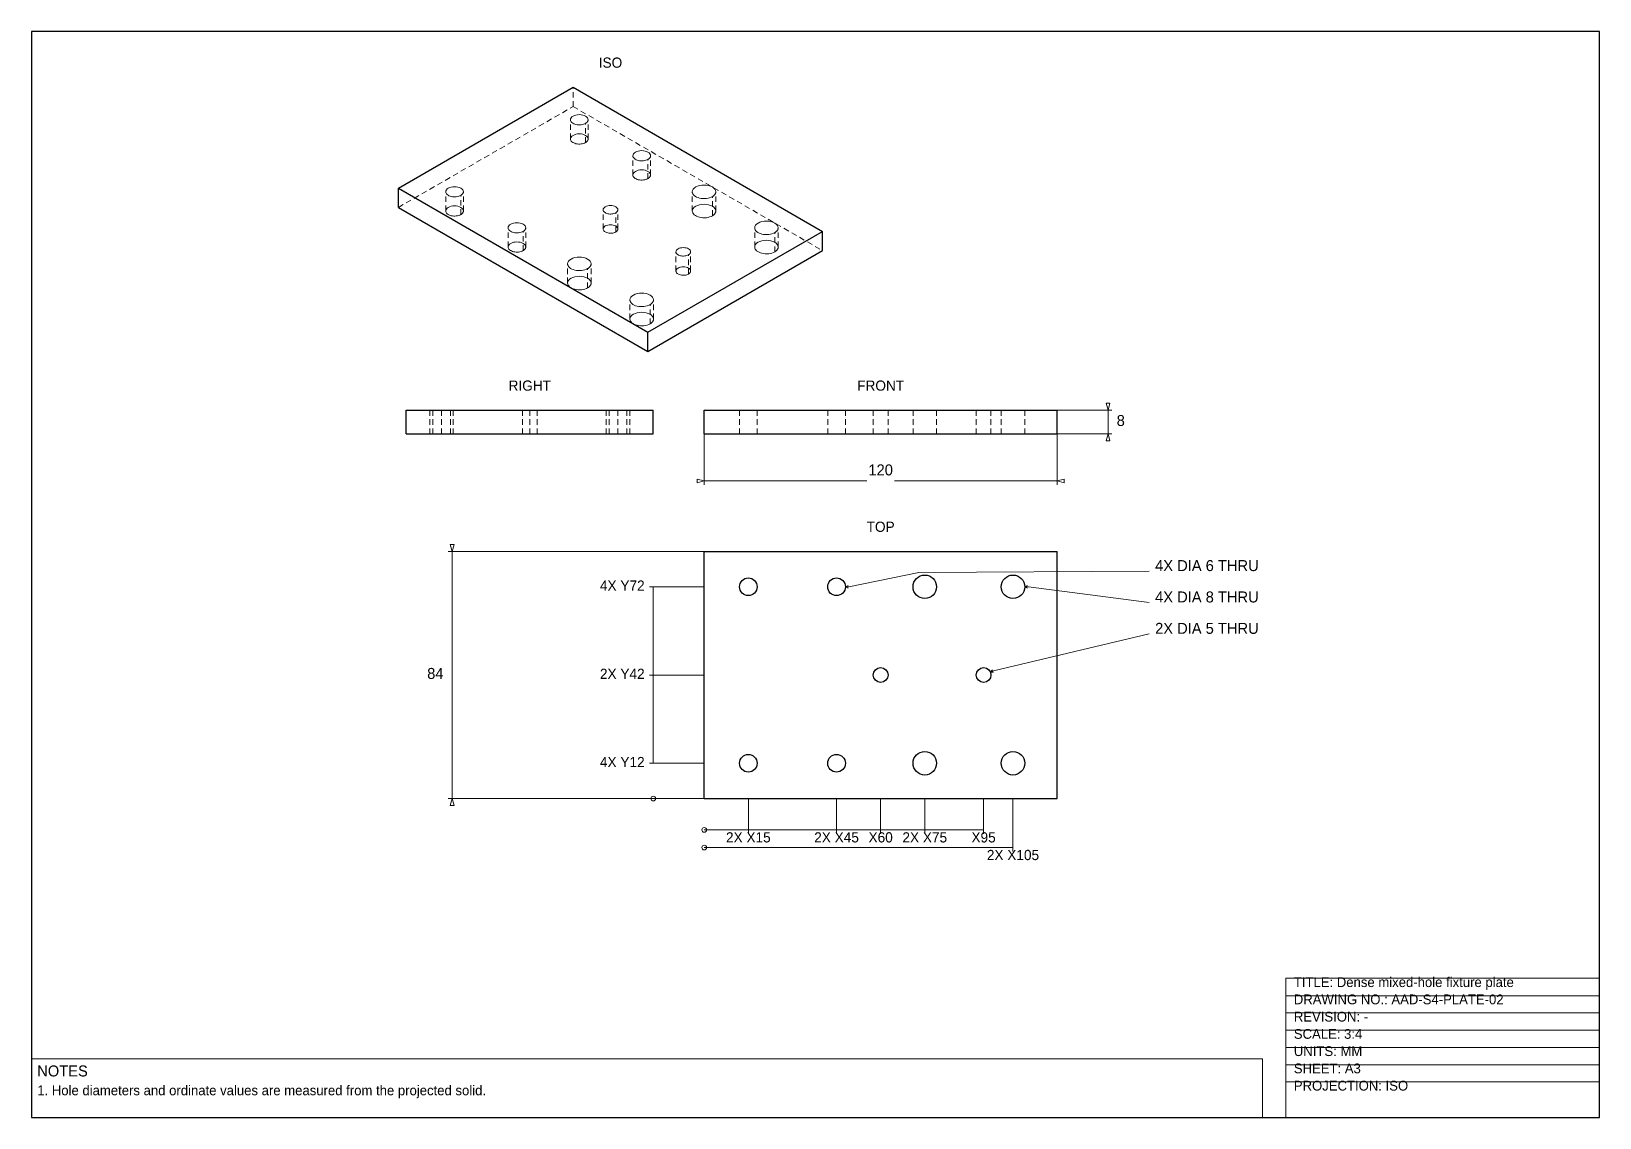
# Model space of a CAD drawing. Header units: millimetres. Extents: x 10 to 410, y 10 to 287.
import ezdxf
from ezdxf.enums import TextEntityAlignment as Align

# ---------------------------------------------------------------- set-up
doc = ezdxf.new("R2010")
doc.units = ezdxf.units.MM
doc.linetypes.add('AAD_HIDDEN', pattern=[2.3, 1.4, -0.9])
for name, color, linetype, lineweight in [('ANNOTATION', 7, 'Continuous', 18), ('BORDER', 7, 'Continuous', 18), ('DIMENSIONS', 7, 'Continuous', 18), ('HIDDEN', 8, 'Continuous', 18), ('SCHEDULE', 7, 'Continuous', 18), ('TITLE', 7, 'Continuous', 18), ('VISIBLE', 7, 'Continuous', 18)]:
    doc.layers.add(name, color=color, linetype=linetype, lineweight=lineweight)

msp = doc.modelspace()

# ---------------------------------------------------------------- linework, layer by layer
at = {"layer": 'BORDER', "lineweight": 30}
for p, q in [((410, 287), (10, 287)), ((10, 287), (10, 10)), ((410, 10), (410, 287)), ((10, 10), (410, 10))]:
    msp.add_line(p, q, dxfattribs=at)
at = {"layer": 'DIMENSIONS', "lineweight": 18}
for p, q in [((284.62, 190.37), (284.14, 192.17)), ((284.62, 190.37), (285.1, 192.17)), ((284.62, 184.37), (284.62, 190.37)), ((284.62, 184.37), (284.14, 182.57)), ((284.62, 184.37), (285.1, 182.57)), ((181.62, 172.37), (179.82, 172.85)), ((181.62, 172.37), (179.82, 171.89)), ((181.62, 172.37), (223.09, 172.37)), ((230.16, 172.37), (271.62, 172.37)), ((271.62, 172.37), (273.42, 172.85)), ((271.62, 172.37), (273.42, 171.89)), ((117.32, 154.37), (116.84, 156.17)), ((117.32, 154.37), (117.8, 156.17)), ((117.32, 91.37), (117.32, 154.37)), ((167.62, 145.37), (169.62, 145.37)), ((168.62, 100.37), (168.62, 145.37)), ((167.62, 122.87), (169.62, 122.87)), ((167.62, 100.37), (169.62, 100.37)), ((117.32, 91.37), (116.84, 89.57)), ((117.32, 91.37), (117.8, 89.57)), ((192.87, 82.37), (192.87, 84.37)), ((215.37, 82.37), (215.37, 84.37)), ((226.62, 82.37), (226.62, 84.37)), ((237.87, 82.37), (237.87, 84.37)), ((252.87, 82.37), (252.87, 84.37)), ((181.62, 83.37), (252.87, 83.37)), ((181.62, 78.87), (260.37, 78.87)), ((260.37, 77.87), (260.37, 79.87))]:
    msp.add_line(p, q, dxfattribs=at)
at = {"layer": 'DIMENSIONS', "lineweight": 13}
for p, q in [((285.1, 192.17), (284.14, 192.17)), ((271.62, 190.37), (285.62, 190.37)), ((181.62, 184.37), (181.62, 171.37)), ((271.62, 184.37), (271.62, 171.37)), ((271.62, 184.37), (285.62, 184.37)), ((284.14, 182.57), (285.1, 182.57)), ((179.82, 172.85), (179.82, 171.89)), ((273.42, 171.89), (273.42, 172.85)), ((117.8, 156.17), (116.84, 156.17)), ((181.62, 154.37), (116.32, 154.37)), ((218.53, 145.37), (236.37, 149)), ((236.37, 149), (295.12, 149.37)), ((181.62, 145.37), (167.62, 145.37)), ((217.62, 145.37), (218.35, 145.69)), ((217.62, 145.37), (218.53, 145.37)), ((217.62, 145.37), (218.35, 145.05)), ((263.37, 145.37), (264.11, 145.69)), ((263.37, 145.37), (264.3, 145.37)), ((263.37, 145.37), (264.11, 145.05)), ((264.3, 145.37), (295.12, 141.37)), ((255.44, 123.93), (295.12, 133.37)), ((254.6, 123.59), (255.15, 124.16)), ((181.62, 122.87), (167.62, 122.87)), ((254.6, 123.59), (255.44, 123.93)), ((254.6, 123.59), (255.39, 123.57)), ((181.62, 100.37), (167.62, 100.37)), ((181.62, 91.37), (116.32, 91.37)), ((116.84, 89.57), (117.8, 89.57)), ((192.87, 91.37), (192.87, 82.37)), ((215.37, 91.37), (215.37, 82.37)), ((226.62, 91.37), (226.62, 82.37)), ((237.87, 91.37), (237.87, 82.37)), ((252.87, 91.37), (252.87, 82.37)), ((260.37, 91.37), (260.37, 77.87))]:
    msp.add_line(p, q, dxfattribs=at)
at = {"layer": 'DIMENSIONS', "lineweight": 18}
for centre in [(168.62, 91.37), (181.62, 83.37), (181.62, 78.87)]:
    msp.add_circle(centre, 0.6, dxfattribs=at)
at = {"layer": 'HIDDEN', "linetype": 'AAD_HIDDEN', "lineweight": 18}
for p, q in [((148.17, 267.83), (148.17, 272.73)), ((103.62, 242.11), (148.17, 267.83)), ((147.51, 259.56), (147.51, 264.46)), ((148.17, 267.83), (211.81, 231.09)), ((152.01, 259.56), (152.01, 264.46)), ((151.35, 258.65), (151.35, 263.54)), ((163.42, 250.38), (163.42, 255.28)), ((167.26, 249.46), (167.26, 254.36)), ((167.92, 250.38), (167.92, 255.28)), ((115.69, 241.19), (115.69, 246.09)), ((119.53, 240.27), (119.53, 245.17)), ((120.19, 241.19), (120.19, 246.09)), ((178.58, 241.19), (178.58, 246.09)), ((183.7, 239.97), (183.7, 244.87)), ((184.58, 241.19), (184.58, 246.09)), ((155.84, 236.6), (155.84, 241.5)), ((159.04, 235.84), (159.04, 240.73)), ((159.59, 236.6), (159.59, 241.5)), ((131.6, 232.01), (131.6, 236.91)), ((136.1, 232.01), (136.1, 236.91)), ((194.49, 232.01), (194.49, 236.91)), ((200.49, 232.01), (200.49, 236.91)), ((135.44, 231.09), (135.44, 235.99)), ((199.61, 230.78), (199.61, 235.68)), ((174.4, 225.88), (174.4, 230.78)), ((177.6, 225.12), (177.6, 230.02)), ((178.15, 225.88), (178.15, 230.78)), ((146.76, 222.82), (146.76, 227.72)), ((151.88, 221.6), (151.88, 226.5)), ((152.76, 222.82), (152.76, 227.72)), ((162.67, 213.64), (162.67, 218.54)), ((167.79, 212.41), (167.79, 217.31)), ((168.67, 213.64), (168.67, 218.54)), ((111.62, 184.37), (111.62, 190.37)), ((111.62, 190.37), (114.62, 190.37)), ((117.62, 190.37), (111.62, 190.37)), ((112.37, 184.37), (112.37, 190.37)), ((112.37, 190.37), (114.62, 190.37)), ((116.87, 190.37), (112.37, 190.37)), ((114.62, 184.37), (114.62, 190.37)), ((114.62, 190.37), (116.87, 190.37)), ((114.62, 190.37), (117.62, 190.37)), ((116.87, 184.37), (116.87, 190.37)), ((117.62, 184.37), (117.62, 190.37)), ((135.25, 184.37), (135.25, 190.37)), ((135.25, 190.37), (137.12, 190.37)), ((139, 190.37), (135.25, 190.37)), ((137.12, 184.37), (137.12, 190.37)), ((137.12, 190.37), (139, 190.37)), ((139, 184.37), (139, 190.37)), ((156.62, 184.37), (156.62, 190.37)), ((156.62, 190.37), (159.62, 190.37)), ((162.62, 190.37), (156.62, 190.37)), ((157.37, 184.37), (157.37, 190.37)), ((157.37, 190.37), (159.62, 190.37)), ((161.87, 190.37), (157.37, 190.37)), ((159.62, 184.37), (159.62, 190.37)), ((159.62, 190.37), (161.87, 190.37)), ((159.62, 190.37), (162.62, 190.37)), ((161.87, 184.37), (161.87, 190.37)), ((162.62, 184.37), (162.62, 190.37)), ((190.62, 184.37), (190.62, 190.37)), ((195.12, 190.37), (190.62, 190.37)), ((195.12, 184.37), (195.12, 190.37)), ((213.12, 184.37), (213.12, 190.37)), ((217.62, 190.37), (213.12, 190.37)), ((217.62, 184.37), (217.62, 190.37)), ((224.75, 184.37), (224.75, 190.37)), ((228.5, 190.37), (224.75, 190.37)), ((228.5, 184.37), (228.5, 190.37)), ((234.87, 184.37), (234.87, 190.37)), ((240.87, 190.37), (234.87, 190.37)), ((240.87, 184.37), (240.87, 190.37)), ((251, 184.37), (251, 190.37)), ((254.75, 190.37), (251, 190.37)), ((254.75, 184.37), (254.75, 190.37)), ((257.37, 184.37), (257.37, 190.37)), ((263.37, 190.37), (257.37, 190.37)), ((263.37, 184.37), (263.37, 190.37)), ((111.62, 184.37), (114.62, 184.37)), ((117.62, 184.37), (111.62, 184.37)), ((112.37, 184.37), (114.62, 184.37)), ((116.87, 184.37), (112.37, 184.37)), ((114.62, 184.37), (116.87, 184.37)), ((114.62, 184.37), (117.62, 184.37)), ((135.25, 184.37), (137.12, 184.37)), ((139, 184.37), (135.25, 184.37)), ((137.12, 184.37), (139, 184.37)), ((156.62, 184.37), (159.62, 184.37)), ((162.62, 184.37), (156.62, 184.37)), ((157.37, 184.37), (159.62, 184.37)), ((161.87, 184.37), (157.37, 184.37)), ((159.62, 184.37), (161.87, 184.37)), ((159.62, 184.37), (162.62, 184.37)), ((195.12, 184.37), (190.62, 184.37)), ((217.62, 184.37), (213.12, 184.37)), ((228.5, 184.37), (224.75, 184.37)), ((240.87, 184.37), (234.87, 184.37)), ((254.75, 184.37), (251, 184.37)), ((263.37, 184.37), (257.37, 184.37))]:
    msp.add_line(p, q, dxfattribs=at)
at = {"layer": 'HIDDEN', "linetype": 'AAD_HIDDEN', "lineweight": 15}
for points in [[(152.01, 259.56), (151.97, 259.82), (151.84, 260.06), (151.63, 260.29), (151.35, 260.48), (151.01, 260.64), (150.62, 260.76), (150.2, 260.84), (149.76, 260.86), (149.32, 260.84), (148.9, 260.76), (148.51, 260.64), (148.17, 260.48), (147.89, 260.29), (147.68, 260.06), (147.55, 259.82), (147.51, 259.56)], [(147.51, 259.56), (147.53, 259.37), (147.61, 259.19), (147.72, 259.01), (147.89, 258.84), (148.09, 258.69), (148.33, 258.56), (148.6, 258.45), (148.9, 258.36), (149.21, 258.3), (149.54, 258.27), (149.87, 258.27), (150.2, 258.29), (150.52, 258.34), (150.82, 258.42), (151.1, 258.52), (151.35, 258.65)], [(151.35, 258.65), (151.43, 258.69), (151.5, 258.74), (151.57, 258.79), (151.63, 258.84), (151.69, 258.9), (151.74, 258.95), (151.79, 259.01), (151.84, 259.07), (151.88, 259.13), (151.91, 259.19), (151.94, 259.25), (151.97, 259.31), (151.98, 259.37), (152, 259.44), (152.01, 259.5), (152.01, 259.56)], [(167.92, 250.38), (167.88, 250.63), (167.75, 250.88), (167.54, 251.1), (167.26, 251.3), (166.92, 251.46), (166.53, 251.58), (166.11, 251.65), (165.67, 251.68), (165.23, 251.65), (164.81, 251.58), (164.42, 251.46), (164.08, 251.3), (163.8, 251.1), (163.59, 250.88), (163.46, 250.63), (163.42, 250.38)], [(163.42, 250.38), (163.44, 250.19), (163.52, 250), (163.63, 249.82), (163.8, 249.66), (164, 249.51), (164.24, 249.37), (164.51, 249.26), (164.81, 249.18), (165.12, 249.12), (165.45, 249.09), (165.78, 249.08), (166.11, 249.1), (166.43, 249.16), (166.73, 249.23), (167.01, 249.34), (167.26, 249.46)], [(167.26, 249.46), (167.34, 249.51), (167.41, 249.55), (167.48, 249.61), (167.54, 249.66), (167.6, 249.71), (167.65, 249.77), (167.7, 249.82), (167.75, 249.88), (167.79, 249.94), (167.82, 250), (167.85, 250.06), (167.88, 250.13), (167.89, 250.19), (167.91, 250.25), (167.92, 250.32), (167.92, 250.38)], [(120.19, 241.19), (120.15, 241.45), (120.02, 241.69), (119.81, 241.92), (119.53, 242.11), (119.19, 242.27), (118.8, 242.39), (118.38, 242.47), (117.94, 242.49), (117.5, 242.47), (117.08, 242.39), (116.69, 242.27), (116.35, 242.11), (116.07, 241.92), (115.86, 241.69), (115.73, 241.45), (115.69, 241.19)], [(115.69, 241.19), (115.71, 241), (115.79, 240.82), (115.91, 240.64), (116.07, 240.47), (116.27, 240.32), (116.51, 240.19), (116.78, 240.08), (117.08, 239.99), (117.39, 239.93), (117.72, 239.9), (118.05, 239.9), (118.38, 239.92), (118.7, 239.97), (119, 240.05), (119.28, 240.15), (119.53, 240.27)], [(119.53, 240.27), (119.61, 240.32), (119.68, 240.37), (119.75, 240.42), (119.81, 240.47), (119.87, 240.53), (119.92, 240.58), (119.97, 240.64), (120.02, 240.7), (120.06, 240.76), (120.09, 240.82), (120.12, 240.88), (120.15, 240.94), (120.16, 241), (120.18, 241.07), (120.19, 241.13), (120.19, 241.19)], [(184.58, 241.19), (184.52, 241.53), (184.35, 241.86), (184.07, 242.16), (183.7, 242.42), (183.25, 242.63), (182.73, 242.79), (182.16, 242.89), (181.58, 242.93), (180.99, 242.89), (180.43, 242.79), (179.91, 242.63), (179.46, 242.42), (179.08, 242.16), (178.81, 241.86), (178.64, 241.53), (178.58, 241.19)], [(178.58, 241.19), (178.61, 240.94), (178.71, 240.69), (178.87, 240.45), (179.08, 240.23), (179.36, 240.03), (179.68, 239.85), (180.04, 239.71), (180.43, 239.59), (180.85, 239.51), (181.28, 239.47), (181.73, 239.46), (182.16, 239.49), (182.59, 239.56), (182.99, 239.67), (183.37, 239.8), (183.7, 239.97)], [(183.7, 239.97), (183.8, 240.03), (183.9, 240.09), (183.99, 240.16), (184.07, 240.23), (184.15, 240.3), (184.22, 240.38), (184.29, 240.45), (184.35, 240.53), (184.4, 240.61), (184.45, 240.69), (184.49, 240.77), (184.52, 240.86), (184.55, 240.94), (184.56, 241.02), (184.58, 241.11), (184.58, 241.19)], [(159.59, 236.6), (159.55, 236.81), (159.45, 237.01), (159.27, 237.2), (159.04, 237.37), (158.76, 237.5), (158.43, 237.6), (158.08, 237.66), (157.71, 237.68), (157.35, 237.66), (157, 237.6), (156.67, 237.5), (156.39, 237.37), (156.15, 237.2), (155.98, 237.01), (155.87, 236.81), (155.84, 236.6)], [(155.84, 236.6), (155.86, 236.44), (155.92, 236.29), (156.02, 236.14), (156.15, 236), (156.32, 235.87), (156.52, 235.76), (156.75, 235.67), (157, 235.6), (157.26, 235.55), (157.53, 235.52), (157.81, 235.52), (158.08, 235.54), (158.35, 235.58), (158.6, 235.65), (158.83, 235.73), (159.04, 235.84)], [(159.04, 235.84), (159.1, 235.87), (159.16, 235.91), (159.22, 235.96), (159.27, 236), (159.32, 236.04), (159.37, 236.09), (159.41, 236.14), (159.45, 236.19), (159.48, 236.24), (159.51, 236.29), (159.53, 236.34), (159.55, 236.39), (159.57, 236.44), (159.58, 236.49), (159.59, 236.55), (159.59, 236.6)], [(136.1, 232.01), (136.06, 232.26), (135.93, 232.5), (135.72, 232.73), (135.44, 232.93), (135.1, 233.09), (134.71, 233.21), (134.29, 233.28), (133.85, 233.31), (133.41, 233.28), (132.99, 233.21), (132.6, 233.09), (132.26, 232.93), (131.98, 232.73), (131.77, 232.5), (131.64, 232.26), (131.6, 232.01)], [(131.6, 232.01), (131.62, 231.82), (131.7, 231.63), (131.82, 231.45), (131.98, 231.29), (132.18, 231.14), (132.42, 231), (132.69, 230.89), (132.99, 230.81), (133.3, 230.75), (133.63, 230.71), (133.96, 230.71), (134.29, 230.73), (134.61, 230.78), (134.91, 230.86), (135.19, 230.96), (135.44, 231.09)], [(135.44, 231.09), (135.52, 231.14), (135.59, 231.18), (135.66, 231.23), (135.72, 231.29), (135.78, 231.34), (135.83, 231.4), (135.88, 231.45), (135.93, 231.51), (135.97, 231.57), (136, 231.63), (136.03, 231.69), (136.06, 231.75), (136.07, 231.82), (136.09, 231.88), (136.1, 231.94), (136.1, 232.01)], [(200.49, 232.01), (200.43, 232.35), (200.26, 232.67), (199.98, 232.97), (199.61, 233.23), (199.16, 233.45), (198.64, 233.61), (198.07, 233.71), (197.49, 233.74), (196.9, 233.71), (196.34, 233.61), (195.82, 233.45), (195.37, 233.23), (194.99, 232.97), (194.72, 232.67), (194.55, 232.35), (194.49, 232.01)], [(194.49, 232.01), (194.52, 231.75), (194.62, 231.5), (194.78, 231.27), (194.99, 231.05), (195.27, 230.84), (195.59, 230.67), (195.95, 230.52), (196.34, 230.41), (196.76, 230.33), (197.19, 230.28), (197.64, 230.28), (198.07, 230.31), (198.5, 230.38), (198.9, 230.48), (199.28, 230.62), (199.61, 230.78)], [(199.61, 230.78), (199.71, 230.84), (199.81, 230.91), (199.9, 230.98), (199.98, 231.05), (200.06, 231.12), (200.13, 231.19), (200.2, 231.27), (200.26, 231.34), (200.31, 231.42), (200.36, 231.5), (200.4, 231.59), (200.43, 231.67), (200.46, 231.75), (200.47, 231.84), (200.49, 231.92), (200.49, 232.01)], [(152.76, 222.82), (152.7, 223.16), (152.53, 223.48), (152.25, 223.78), (151.88, 224.05), (151.43, 224.26), (150.91, 224.42), (150.34, 224.52), (149.76, 224.55), (149.17, 224.52), (148.61, 224.42), (148.09, 224.26), (147.64, 224.05), (147.26, 223.78), (146.99, 223.48), (146.82, 223.16), (146.76, 222.82)], [(178.15, 225.88), (178.11, 226.1), (178.01, 226.3), (177.83, 226.49), (177.6, 226.65), (177.32, 226.78), (176.99, 226.88), (176.64, 226.95), (176.28, 226.97), (175.91, 226.95), (175.56, 226.88), (175.23, 226.78), (174.95, 226.65), (174.72, 226.49), (174.54, 226.3), (174.44, 226.1), (174.4, 225.88)], [(174.4, 225.88), (174.42, 225.73), (174.48, 225.57), (174.58, 225.42), (174.72, 225.28), (174.89, 225.16), (175.09, 225.05), (175.31, 224.96), (175.56, 224.88), (175.82, 224.83), (176.09, 224.81), (176.37, 224.8), (176.64, 224.82), (176.91, 224.86), (177.16, 224.93), (177.39, 225.01), (177.6, 225.12)], [(177.6, 225.12), (177.66, 225.16), (177.72, 225.2), (177.78, 225.24), (177.83, 225.28), (177.88, 225.33), (177.93, 225.37), (177.97, 225.42), (178.01, 225.47), (178.04, 225.52), (178.07, 225.57), (178.09, 225.62), (178.11, 225.67), (178.13, 225.73), (178.14, 225.78), (178.15, 225.83), (178.15, 225.88)], [(146.76, 222.82), (146.79, 222.57), (146.89, 222.32), (147.05, 222.08), (147.26, 221.86), (147.54, 221.66), (147.86, 221.48), (148.22, 221.34), (148.61, 221.22), (149.03, 221.14), (149.46, 221.1), (149.91, 221.09), (150.34, 221.12), (150.77, 221.19), (151.17, 221.29), (151.55, 221.43), (151.88, 221.6)], [(151.88, 221.6), (151.98, 221.66), (152.08, 221.72), (152.17, 221.79), (152.25, 221.86), (152.33, 221.93), (152.4, 222.01), (152.47, 222.08), (152.53, 222.16), (152.58, 222.24), (152.63, 222.32), (152.67, 222.4), (152.7, 222.48), (152.73, 222.57), (152.74, 222.65), (152.76, 222.74), (152.76, 222.82)], [(168.67, 213.64), (168.61, 213.97), (168.44, 214.3), (168.16, 214.6), (167.79, 214.86), (167.34, 215.08), (166.82, 215.24), (166.25, 215.34), (165.67, 215.37), (165.08, 215.34), (164.52, 215.24), (164, 215.08), (163.55, 214.86), (163.17, 214.6), (162.9, 214.3), (162.73, 213.97), (162.67, 213.64)], [(162.67, 213.64), (162.7, 213.38), (162.8, 213.13), (162.96, 212.9), (163.17, 212.67), (163.45, 212.47), (163.77, 212.3), (164.13, 212.15), (164.52, 212.04), (164.94, 211.96), (165.37, 211.91), (165.82, 211.91), (166.25, 211.94), (166.68, 212.01), (167.08, 212.11), (167.46, 212.25), (167.79, 212.41)], [(167.79, 212.41), (167.89, 212.47), (167.99, 212.54), (168.08, 212.6), (168.16, 212.67), (168.24, 212.75), (168.31, 212.82), (168.38, 212.9), (168.44, 212.97), (168.49, 213.05), (168.54, 213.13), (168.58, 213.22), (168.61, 213.3), (168.64, 213.38), (168.65, 213.47), (168.67, 213.55), (168.67, 213.64)]]:
    msp.add_lwpolyline(points, dxfattribs=at)
at = {"layer": 'SCHEDULE', "lineweight": 18}
for p, q in [((324, 25), (10, 25)), ((10, 25), (10, 10)), ((324, 10), (324, 25)), ((10, 10), (324, 10))]:
    msp.add_line(p, q, dxfattribs=at)
at = {"layer": 'TITLE', "lineweight": 18}
for p, q in [((410, 45.6), (330, 45.6)), ((330, 45.6), (330, 10)), ((410, 10), (410, 45.6)), ((330, 10), (410, 10))]:
    msp.add_line(p, q, dxfattribs=at)
at = {"layer": 'TITLE', "lineweight": 13}
for p, q in [((330, 41.1), (410, 41.1)), ((330, 36.7), (410, 36.7)), ((330, 32.3), (410, 32.3)), ((330, 27.9), (410, 27.9)), ((330, 23.5), (410, 23.5)), ((330, 19.1), (410, 19.1))]:
    msp.add_line(p, q, dxfattribs=at)
at = {"layer": 'VISIBLE', "lineweight": 25}
for p, q in [((103.62, 247.01), (148.17, 272.73)), ((148.17, 272.73), (211.81, 235.99)), ((103.62, 242.11), (103.62, 247.01)), ((103.62, 247.01), (167.26, 210.27)), ((103.62, 242.11), (167.26, 205.37)), ((167.26, 210.27), (211.81, 235.99)), ((211.81, 231.09), (211.81, 235.99)), ((167.26, 205.37), (211.81, 231.09)), ((167.26, 205.37), (167.26, 210.27)), ((105.62, 184.37), (105.62, 190.37)), ((105.62, 190.37), (168.62, 190.37)), ((168.62, 184.37), (168.62, 190.37)), ((181.62, 184.37), (181.62, 190.37)), ((181.62, 190.37), (271.62, 190.37)), ((271.62, 184.37), (271.62, 190.37)), ((105.62, 184.37), (168.62, 184.37)), ((181.62, 184.37), (271.62, 184.37)), ((181.62, 91.37), (181.62, 154.37)), ((181.62, 154.37), (271.62, 154.37)), ((271.62, 91.37), (271.62, 154.37)), ((181.62, 91.37), (271.62, 91.37))]:
    msp.add_line(p, q, dxfattribs=at)
at = {"layer": 'VISIBLE', "lineweight": 18}
for points in [[(152.01, 264.46), (151.97, 264.72), (151.84, 264.96), (151.63, 265.19), (151.35, 265.38), (151.01, 265.54), (150.62, 265.66), (150.2, 265.74), (149.76, 265.76), (149.32, 265.74), (148.9, 265.66), (148.51, 265.54), (148.17, 265.38), (147.89, 265.19), (147.68, 264.96), (147.55, 264.72), (147.51, 264.46)], [(147.51, 264.46), (147.53, 264.27), (147.61, 264.09), (147.72, 263.91), (147.89, 263.74), (148.09, 263.59), (148.33, 263.46), (148.6, 263.35), (148.9, 263.26), (149.21, 263.2), (149.54, 263.17), (149.87, 263.17), (150.2, 263.19), (150.52, 263.24), (150.82, 263.32), (151.1, 263.42), (151.35, 263.54)], [(151.35, 263.54), (151.43, 263.59), (151.5, 263.64), (151.57, 263.69), (151.63, 263.74), (151.69, 263.8), (151.74, 263.85), (151.79, 263.91), (151.84, 263.97), (151.88, 264.03), (151.91, 264.09), (151.94, 264.15), (151.97, 264.21), (151.98, 264.27), (152, 264.34), (152.01, 264.4), (152.01, 264.46)], [(167.92, 255.28), (167.88, 255.53), (167.75, 255.77), (167.54, 256), (167.26, 256.2), (166.92, 256.36), (166.53, 256.48), (166.11, 256.55), (165.67, 256.58), (165.23, 256.55), (164.81, 256.48), (164.42, 256.36), (164.08, 256.2), (163.8, 256), (163.59, 255.77), (163.46, 255.53), (163.42, 255.28)], [(163.42, 255.28), (163.44, 255.09), (163.52, 254.9), (163.63, 254.72), (163.8, 254.56), (164, 254.41), (164.24, 254.27), (164.51, 254.16), (164.81, 254.08), (165.12, 254.02), (165.45, 253.99), (165.78, 253.98), (166.11, 254), (166.43, 254.05), (166.73, 254.13), (167.01, 254.23), (167.26, 254.36)], [(167.26, 254.36), (167.34, 254.41), (167.41, 254.45), (167.48, 254.5), (167.54, 254.56), (167.6, 254.61), (167.65, 254.67), (167.7, 254.72), (167.75, 254.78), (167.79, 254.84), (167.82, 254.9), (167.85, 254.96), (167.88, 255.02), (167.89, 255.09), (167.91, 255.15), (167.92, 255.21), (167.92, 255.28)], [(120.19, 246.09), (120.15, 246.35), (120.02, 246.59), (119.81, 246.81), (119.53, 247.01), (119.19, 247.17), (118.8, 247.29), (118.38, 247.37), (117.94, 247.39), (117.5, 247.37), (117.08, 247.29), (116.69, 247.17), (116.35, 247.01), (116.07, 246.81), (115.86, 246.59), (115.73, 246.35), (115.69, 246.09)], [(115.69, 246.09), (115.71, 245.9), (115.79, 245.72), (115.91, 245.54), (116.07, 245.37), (116.27, 245.22), (116.51, 245.09), (116.78, 244.98), (117.08, 244.89), (117.39, 244.83), (117.72, 244.8), (118.05, 244.79), (118.38, 244.82), (118.7, 244.87), (119, 244.95), (119.28, 245.05), (119.53, 245.17)], [(119.53, 245.17), (119.61, 245.22), (119.68, 245.27), (119.75, 245.32), (119.81, 245.37), (119.87, 245.42), (119.92, 245.48), (119.97, 245.54), (120.02, 245.6), (120.06, 245.65), (120.09, 245.72), (120.12, 245.78), (120.15, 245.84), (120.16, 245.9), (120.18, 245.96), (120.19, 246.03), (120.19, 246.09)], [(184.58, 246.09), (184.52, 246.43), (184.35, 246.76), (184.07, 247.05), (183.7, 247.32), (183.25, 247.53), (182.73, 247.69), (182.16, 247.79), (181.58, 247.82), (180.99, 247.79), (180.43, 247.69), (179.91, 247.53), (179.46, 247.32), (179.08, 247.05), (178.81, 246.76), (178.64, 246.43), (178.58, 246.09)], [(178.58, 246.09), (178.61, 245.84), (178.71, 245.59), (178.87, 245.35), (179.08, 245.13), (179.36, 244.93), (179.68, 244.75), (180.04, 244.61), (180.43, 244.49), (180.85, 244.41), (181.28, 244.37), (181.73, 244.36), (182.16, 244.39), (182.59, 244.46), (182.99, 244.56), (183.37, 244.7), (183.7, 244.87)], [(183.7, 244.87), (183.8, 244.93), (183.9, 244.99), (183.99, 245.06), (184.07, 245.13), (184.15, 245.2), (184.22, 245.28), (184.29, 245.35), (184.35, 245.43), (184.4, 245.51), (184.45, 245.59), (184.49, 245.67), (184.52, 245.75), (184.55, 245.84), (184.56, 245.92), (184.58, 246.01), (184.58, 246.09)], [(159.59, 241.5), (159.55, 241.71), (159.45, 241.91), (159.27, 242.1), (159.04, 242.26), (158.76, 242.4), (158.43, 242.5), (158.08, 242.56), (157.71, 242.58), (157.35, 242.56), (157, 242.5), (156.67, 242.4), (156.39, 242.26), (156.15, 242.1), (155.98, 241.91), (155.87, 241.71), (155.84, 241.5)], [(155.84, 241.5), (155.86, 241.34), (155.92, 241.19), (156.02, 241.04), (156.15, 240.9), (156.32, 240.77), (156.52, 240.66), (156.75, 240.57), (157, 240.5), (157.26, 240.45), (157.53, 240.42), (157.81, 240.42), (158.08, 240.44), (158.35, 240.48), (158.6, 240.54), (158.83, 240.63), (159.04, 240.73)], [(159.04, 240.73), (159.1, 240.77), (159.16, 240.81), (159.22, 240.85), (159.27, 240.9), (159.32, 240.94), (159.37, 240.99), (159.41, 241.04), (159.45, 241.09), (159.48, 241.13), (159.51, 241.19), (159.53, 241.24), (159.55, 241.29), (159.57, 241.34), (159.58, 241.39), (159.59, 241.45), (159.59, 241.5)], [(136.1, 236.91), (136.06, 237.16), (135.93, 237.4), (135.72, 237.63), (135.44, 237.83), (135.1, 237.99), (134.71, 238.11), (134.29, 238.18), (133.85, 238.21), (133.41, 238.18), (132.99, 238.11), (132.6, 237.99), (132.26, 237.83), (131.98, 237.63), (131.77, 237.4), (131.64, 237.16), (131.6, 236.91)], [(131.6, 236.91), (131.62, 236.72), (131.7, 236.53), (131.82, 236.35), (131.98, 236.18), (132.18, 236.03), (132.42, 235.9), (132.69, 235.79), (132.99, 235.71), (133.3, 235.65), (133.63, 235.61), (133.96, 235.61), (134.29, 235.63), (134.61, 235.68), (134.91, 235.76), (135.19, 235.86), (135.44, 235.99)], [(135.44, 235.99), (135.52, 236.03), (135.59, 236.08), (135.66, 236.13), (135.72, 236.18), (135.78, 236.24), (135.83, 236.29), (135.88, 236.35), (135.93, 236.41), (135.97, 236.47), (136, 236.53), (136.03, 236.59), (136.06, 236.65), (136.07, 236.72), (136.09, 236.78), (136.1, 236.84), (136.1, 236.91)], [(200.49, 236.91), (200.43, 237.24), (200.26, 237.57), (199.98, 237.87), (199.61, 238.13), (199.16, 238.35), (198.64, 238.51), (198.07, 238.61), (197.49, 238.64), (196.9, 238.61), (196.34, 238.51), (195.82, 238.35), (195.37, 238.13), (194.99, 237.87), (194.72, 237.57), (194.55, 237.24), (194.49, 236.91)], [(194.49, 236.91), (194.52, 236.65), (194.62, 236.4), (194.78, 236.17), (194.99, 235.94), (195.27, 235.74), (195.59, 235.57), (195.95, 235.42), (196.34, 235.31), (196.76, 235.23), (197.19, 235.18), (197.64, 235.18), (198.07, 235.21), (198.5, 235.28), (198.9, 235.38), (199.28, 235.52), (199.61, 235.68)], [(199.61, 235.68), (199.71, 235.74), (199.81, 235.81), (199.9, 235.87), (199.98, 235.94), (200.06, 236.02), (200.13, 236.09), (200.2, 236.17), (200.26, 236.24), (200.31, 236.32), (200.36, 236.4), (200.4, 236.49), (200.43, 236.57), (200.46, 236.65), (200.47, 236.74), (200.49, 236.82), (200.49, 236.91)], [(152.76, 227.72), (152.7, 228.06), (152.53, 228.38), (152.25, 228.68), (151.88, 228.95), (151.43, 229.16), (150.91, 229.32), (150.34, 229.42), (149.76, 229.45), (149.17, 229.42), (148.61, 229.32), (148.09, 229.16), (147.64, 228.95), (147.26, 228.68), (146.99, 228.38), (146.82, 228.06), (146.76, 227.72)], [(178.15, 230.78), (178.11, 230.99), (178.01, 231.2), (177.83, 231.38), (177.6, 231.55), (177.32, 231.68), (176.99, 231.78), (176.64, 231.84), (176.28, 231.87), (175.91, 231.84), (175.56, 231.78), (175.23, 231.68), (174.95, 231.55), (174.72, 231.38), (174.54, 231.2), (174.44, 230.99), (174.4, 230.78)], [(174.4, 230.78), (174.42, 230.62), (174.48, 230.47), (174.58, 230.32), (174.72, 230.18), (174.89, 230.06), (175.09, 229.95), (175.31, 229.85), (175.56, 229.78), (175.82, 229.73), (176.09, 229.71), (176.37, 229.7), (176.64, 229.72), (176.91, 229.76), (177.16, 229.83), (177.39, 229.91), (177.6, 230.02)], [(177.6, 230.02), (177.66, 230.06), (177.72, 230.1), (177.78, 230.14), (177.83, 230.18), (177.88, 230.23), (177.93, 230.27), (177.97, 230.32), (178.01, 230.37), (178.04, 230.42), (178.07, 230.47), (178.09, 230.52), (178.11, 230.57), (178.13, 230.62), (178.14, 230.68), (178.15, 230.73), (178.15, 230.78)], [(146.76, 227.72), (146.79, 227.47), (146.89, 227.22), (147.05, 226.98), (147.26, 226.76), (147.54, 226.56), (147.86, 226.38), (148.22, 226.24), (148.61, 226.12), (149.03, 226.04), (149.46, 226), (149.91, 225.99), (150.34, 226.02), (150.77, 226.09), (151.17, 226.19), (151.55, 226.33), (151.88, 226.5)], [(151.88, 226.5), (151.98, 226.56), (152.08, 226.62), (152.17, 226.69), (152.25, 226.76), (152.33, 226.83), (152.4, 226.9), (152.47, 226.98), (152.53, 227.06), (152.58, 227.14), (152.63, 227.22), (152.67, 227.3), (152.7, 227.38), (152.73, 227.47), (152.74, 227.55), (152.76, 227.64), (152.76, 227.72)], [(168.67, 218.54), (168.61, 218.87), (168.44, 219.2), (168.16, 219.5), (167.79, 219.76), (167.34, 219.98), (166.82, 220.14), (166.25, 220.23), (165.67, 220.27), (165.08, 220.23), (164.52, 220.14), (164, 219.98), (163.55, 219.76), (163.17, 219.5), (162.9, 219.2), (162.73, 218.87), (162.67, 218.54)], [(162.67, 218.54), (162.7, 218.28), (162.8, 218.03), (162.96, 217.79), (163.17, 217.57), (163.45, 217.37), (163.77, 217.2), (164.13, 217.05), (164.52, 216.94), (164.94, 216.86), (165.37, 216.81), (165.82, 216.81), (166.25, 216.84), (166.68, 216.9), (167.08, 217.01), (167.46, 217.14), (167.79, 217.31)], [(167.79, 217.31), (167.89, 217.37), (167.99, 217.44), (168.08, 217.5), (168.16, 217.57), (168.24, 217.65), (168.31, 217.72), (168.38, 217.79), (168.44, 217.87), (168.49, 217.95), (168.54, 218.03), (168.58, 218.11), (168.61, 218.2), (168.64, 218.28), (168.65, 218.37), (168.67, 218.45), (168.67, 218.54)]]:
    msp.add_lwpolyline(points, dxfattribs=at)
at = {"layer": 'VISIBLE', "lineweight": 25}
for centre, radius in [((237.87, 145.37), 3), ((260.37, 145.37), 3), ((192.87, 145.37), 2.25), ((215.37, 145.37), 2.25), ((226.62, 122.87), 1.88), ((252.87, 122.87), 1.88), ((192.87, 100.37), 2.25), ((215.37, 100.37), 2.25), ((237.87, 100.37), 3), ((260.37, 100.37), 3)]:
    msp.add_circle(centre, radius, dxfattribs=at)

# ---------------------------------------------------------------- texts
at = {"layer": 'ANNOTATION', "lineweight": 18}
for s, p in [('ISO', (157.71, 277.73)), ('RIGHT', (137.12, 195.37)), ('FRONT', (226.62, 195.37)), ('TOP', (226.62, 159.37))]:
    msp.add_text(s, height=2.6, dxfattribs=at).set_placement(p, align=Align.CENTER)
at = {"layer": 'DIMENSIONS', "lineweight": 18}
for s, p in [('8', (286.82, 186.37)), ('4X DIA 6 THRU', (296.62, 149.37)), ('4X DIA 8 THRU', (296.62, 141.37)), ('2X DIA 5 THRU', (296.62, 133.37))]:
    msp.add_text(s, height=2.8, dxfattribs=at).set_placement(p)
for s, height, p in [('120', 2.8, (226.62, 173.77)), ('2X X15', 2.6, (192.87, 80.17)), ('2X X45', 2.6, (215.37, 80.17)), ('X60', 2.6, (226.62, 80.17)), ('2X X75', 2.6, (237.87, 80.17)), ('X95', 2.6, (252.87, 80.17)), ('2X X105', 2.6, (260.37, 75.67))]:
    msp.add_text(s, height=height, dxfattribs=at).set_placement(p, align=Align.CENTER)
for s, height, p in [('4X Y72', 2.6, (166.42, 144.37)), ('84', 2.8, (115.12, 121.87)), ('2X Y42', 2.6, (166.42, 121.87)), ('4X Y12', 2.6, (166.42, 99.37))]:
    msp.add_text(s, height=height, dxfattribs=at).set_placement(p, align=Align.RIGHT)
at = {"layer": 'SCHEDULE', "lineweight": 18}
for s, height, p in [('NOTES', 2.8, (11.5, 20.5)), ('1. Hole diameters and ordinate values are measured from the projected solid.', 2.5, (11.5, 15.7))]:
    msp.add_text(s, height=height, dxfattribs=at).set_placement(p)
at = {"layer": 'TITLE', "lineweight": 18}
for s, p in [('TITLE: Dense mixed-hole fixture plate', (332, 43.3)), ('DRAWING NO.: AAD-S4-PLATE-02', (332, 38.9)), ('REVISION: -', (332, 34.5)), ('SCALE: 3:4', (332, 30.1)), ('UNITS: MM', (332, 25.7)), ('SHEET: A3', (332, 21.3)), ('PROJECTION: ISO', (332, 16.9))]:
    msp.add_text(s, height=2.5, dxfattribs=at).set_placement(p)

doc.saveas('drawing.dxf')
